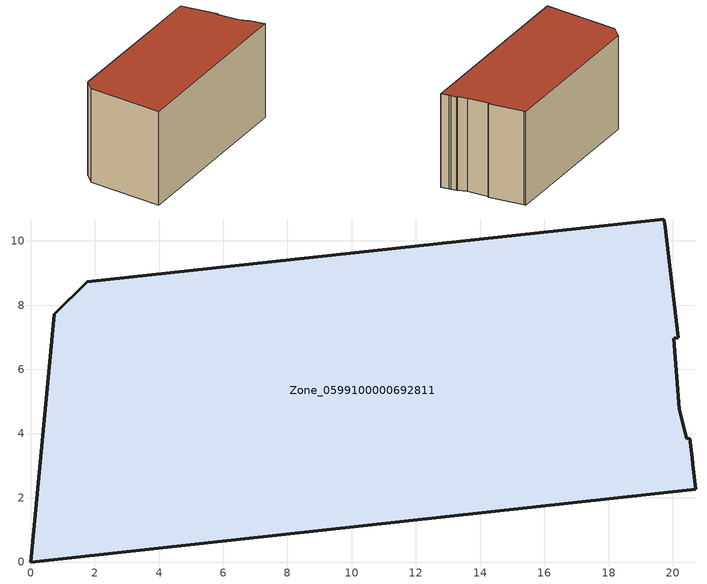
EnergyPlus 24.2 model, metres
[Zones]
Zone_0599100000692811
 floor ground (C_G): 20.17,6.98 20.03,6.97 20.21,4.75 20.43,3.84 20.54,3.85 20.61,3.25 20.63,3.05 20.72,2.26 0,0 0.74,7.72 1.76,8.74 19.72,10.68 19.75,10.55 z0
 wall outside (C_F): 0.74,7.72 0,0 20.72,2.26 20.63,3.05 20.61,3.25 20.54,3.85 20.43,3.84 20.21,4.75 20.03,6.97 20.17,6.98 19.75,10.55 19.72,10.68 1.76,8.74 0.74,7.72 z0:9.2
 roof outside (C_R): 20.03,6.97 20.17,6.98 19.75,10.55 19.72,10.68 1.76,8.74 0.74,7.72 0,0 20.72,2.26 20.63,3.05 20.61,3.25 20.54,3.85 20.43,3.84 20.21,4.75 z9.2
[BUILDING]
Pand.0599100000692811: North Axis=0; Terrain=City; Loads Convergence Tolerance Value=0.04; Temperature Convergence Tolerance Value=0.4; Solar Distribution=FullExterior; Maximum Number of Warmup Days=25; Minimum Number of Warmup Days=1
[Site:Location]
Rotterdam.The.Hague.AP_ZH_NLD Design_Conditions: Latitude=51.96; Longitude=4.45; Time Zone=1; Elevation=-4.5
[SITE:GROUNDTEMPERATURE:BUILDINGSURFACE]
18, 18, 18, 18, 18, 18, 18, 18, 18, 18, 18, 18
[MATERIAL] Thermal Absorptance=0.9; Solar Absorptance=0.7; Visible Absorptance=0.7
Name | Roughness | Thickness | Conductivity | Density | Specific Heat
G.D.1965 | MediumSmooth | 0.15 | 1 | 540 | 1210
F.D.1965 | Rough | 0.3 | 0.857143 | 1920 | 840
R.D.1965 | MediumRough | 0.2 | 0.08 | 1500 | 1000
[CONSTRUCTION]
C_G: G.D.1965
C_F: F.D.1965
C_R: R.D.1965
[ZONE]
Zone_0599100000692811: Type=1; Multiplier=1; Ceiling Height=Autocalculate; Volume=Autocalculate; Floor Area=autocalculate; Part of Total Floor Area=Yes
[ZONEINFILTRATION:DESIGNFLOWRATE]
Infil_Zone_0599100000692811: Zone or ZoneList or Space or SpaceList=Zone_0599100000692811; Schedule=AlwaysOn; Design Flow Rate Calculation Method=Flow/Area; Flow Rate per Floor Area=0.0042; Constant Term Coefficient=1; Temperature Term Coefficient=0; Velocity Term Coefficient=0; Velocity Squared Term Coefficient=0
[HVACTEMPLATE:ZONE:IDEALLOADSAIRSYSTEM]
Zone_0599100000692811: Maximum Heating Supply Air Temperature=50; Minimum Cooling Supply Air Temperature=13; Maximum Heating Supply Air Humidity Ratio=0.0156; Minimum Cooling Supply Air Humidity Ratio=0.0077; Heating Limit=NoLimit; Cooling Limit=NoLimit; Dehumidification Control Type=ConstantSensibleHeatRatio; Cooling Sensible Heat Ratio=0.7; Dehumidification Setpoint=60; Humidification Control Type=None; Humidification Setpoint=30; Outdoor Air Method=None; Outdoor Air Flow Rate per Person=0.00944; Outdoor Air Flow Rate per Zone Floor Area=0; Outdoor Air Flow Rate per Zone=0; Demand Controlled Ventilation Type=None; Outdoor Air Economizer Type=NoEconomizer; Heat Recovery Type=None; Sensible Heat Recovery Effectiveness=0.7; Latent Heat Recovery Effectiveness=0.65
[ZONECONTROL:THERMOSTAT]
ThermostatControl_Zone_0599100000692811: Zone or ZoneList=Zone_0599100000692811; Control Type Schedule=DualSetpointControlType; Control 1=Thermostat_Zone_0599100000692811; Temperature Difference Between Cutout And Setpoint=0
[THERMOSTATSETPOINT:DUALSETPOINT]
Thermostat_Zone_0599100000692811: Heating Setpoint Temperature Schedule=HeatingSetpoint_Zone_0599100000692811; Cooling Setpoint Temperature Schedule=CoolingSetpoint_Zone_0599100000692811
[SCHEDULE:COMPACT]
HeatingSetpoint_Zone_0599100000692811: Through: 12/31, For: AllDays, Until: 24:00, 21
CoolingSetpoint_Zone_0599100000692811: Through: 12/31, For: AllDays, Until: 24:00, 24
DualSetpointControlType: Through: 12/31, For: AllDays, Until: 24:00, 4
AlwaysOn: Through: 12/31, For: AllDays, Until: 24:00, 1
